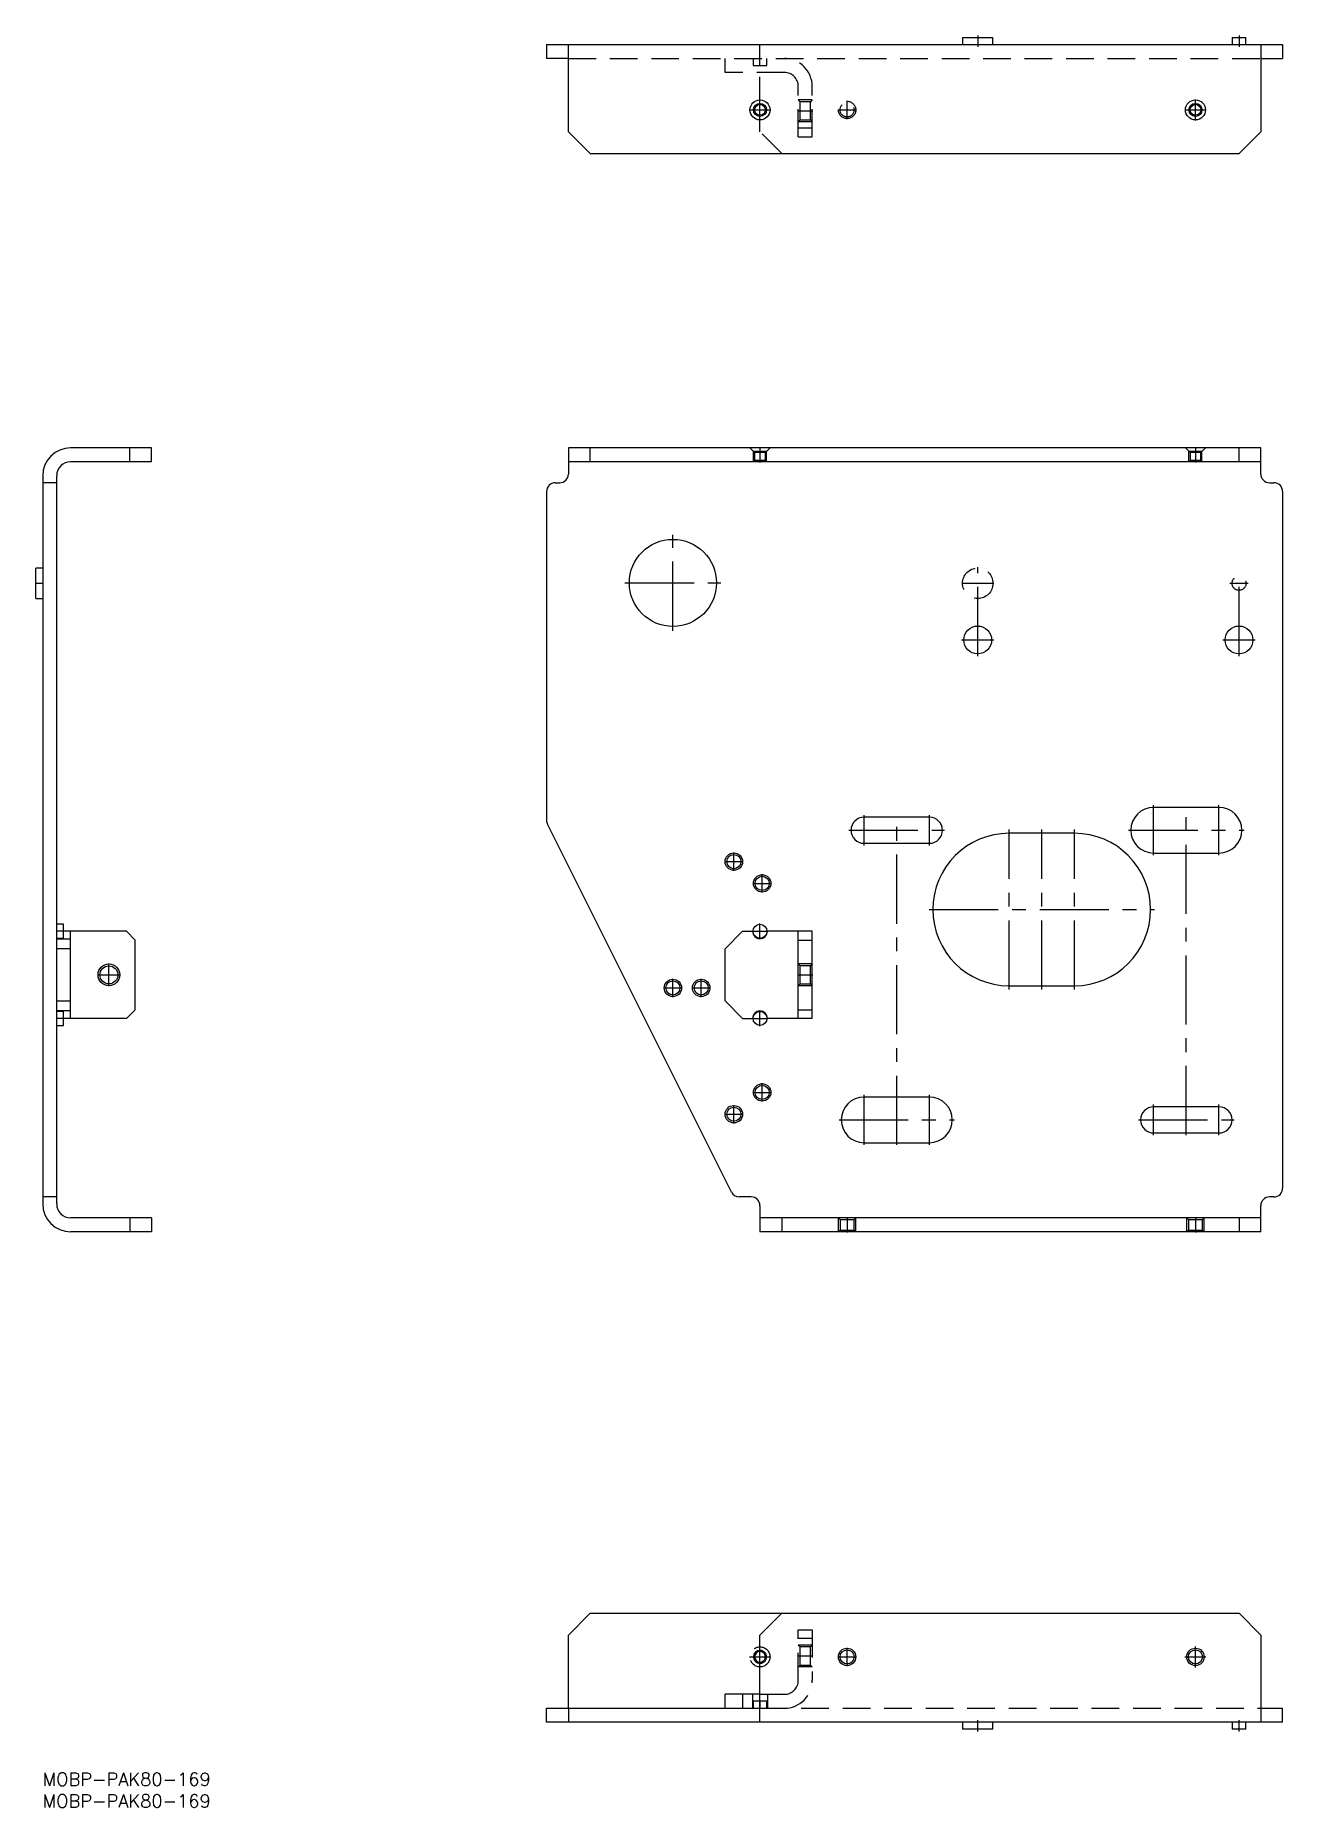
# Model space of a CAD drawing. Extents: x -2 to 285, y -8 to 399.
import ezdxf

# ---------------------------------------------------------------- set-up
doc = ezdxf.new("R2010")
doc.units = 0
doc.header["$LTSCALE"] = 0.5
doc.linetypes.add('CENTER', pattern=[50.8, 31.75, -6.35, 6.35, -6.35])
doc.linetypes.add('DASHED', pattern=[19.05, 12.7, -6.35])
for name, color, linetype in [('MSM_CENTER', 1, 'CENTER'), ('MSM_CONTINUOUS', 7, 'CONTINUOUS'), ('MSM_DASHED', 4, 'DASHED'), ('MSM_NARROW', 5, 'CONTINUOUS'), ('MSM_PART_NUMBER', 7, 'CONTINUOUS')]:
    doc.layers.add(name, color=color, linetype=linetype)
doc.styles.get("Standard").update_dxf_attribs({"font": 'txt.shx', "height": 3, "bigfont": 'bigfont.shx'})

msp = doc.modelspace()

# ---------------------------------------------------------------- linework, layer by layer
at = {"layer": 'MSM_CENTER'}
for p, q in [((214.7, 398.9), (214.7, 396.3)), ((274.7, 398.9), (274.7, 396.3)), ((164.7, 391.92), (164.7, 393.68)), ((164.7, 379.385), (164.7, 384.215)), ((184.7, 379.7), (184.7, 383.9)), ((264.7, 379.385), (264.7, 384.215)), ((162.285, 381.8), (167.115, 381.8)), ((173.34, 381.6), (176.86, 381.6)), ((182.6, 381.8), (186.8, 381.8)), ((262.285, 381.8), (267.115, 381.8)), ((164.7, 304.36), (164.7, 300.84)), ((264.7, 304.36), (264.7, 300.84)), ((144.7, 262.2), (144.7, 284.2)), ((214.7, 256.4), (214.7, 276.775)), ((-1.68, 273.1), (0.08, 273.1)), ((133.7, 273.2), (155.7, 273.2)), ((211.025, 273.1), (218.375, 273.1)), ((272.6, 273.1), (276.8, 273.1)), ((274.7, 256.4), (274.7, 275.2)), ((211, 260.1), (218.4, 260.1)), ((271, 260.1), (278.4, 260.1)), ((188.6, 212.9), (188.6, 219.9)), ((196.1, 144.15), (196.1, 219.9)), ((203.6, 212.9), (203.6, 219.9)), ((255.1, 210.65), (255.1, 222.15)), ((262.6, 146.4), (262.6, 222.15)), ((270.1, 210.65), (270.1, 222.15)), ((185.1, 216.4), (207.1, 216.4)), ((221.9, 179.825), (221.9, 216.575)), ((229.4, 179.825), (229.4, 216.575)), ((236.9, 179.825), (236.9, 216.575)), ((249.35, 216.4), (275.85, 216.4)), ((156.6, 209.2), (160.8, 209.2)), ((158.7, 207.1), (158.7, 211.3)), ((163.1, 204.2), (167.3, 204.2)), ((165.2, 202.1), (165.2, 206.3)), ((203.525, 198.2), (255.275, 198.2)), ((4.88, 193.2), (3.12, 193.2)), ((162.915, 193.2), (166.485, 193.2)), ((164.7, 191.415), (164.7, 194.985)), ((12.575, 183.2), (17.825, 183.2)), ((15.2, 180.575), (15.2, 185.825)), ((173.34, 183.2), (176.86, 183.2)), ((142.6, 180.2), (146.8, 180.2)), ((144.7, 178.1), (144.7, 182.3)), ((149.1, 180.2), (153.3, 180.2)), ((151.2, 178.1), (151.2, 182.3)), ((164.7, 171.415), (164.7, 174.985)), ((162.915, 173.2), (166.485, 173.2)), ((163.1, 156.2), (167.3, 156.2)), ((165.2, 154.1), (165.2, 158.3)), ((188.6, 144.15), (188.6, 155.65)), ((203.6, 144.15), (203.6, 155.65)), ((156.6, 151.2), (160.8, 151.2)), ((158.7, 149.1), (158.7, 153.3)), ((255.1, 146.4), (255.1, 153.4)), ((270.1, 146.4), (270.1, 153.4)), ((182.85, 149.9), (209.35, 149.9)), ((251.6, 149.9), (273.6, 149.9)), ((184.7, 127.56), (184.7, 124.04)), ((264.7, 127.56), (264.7, 124.04)), ((164.7, 24.185), (164.7, 29.015)), ((184.7, 24.5), (184.7, 28.7)), ((264.7, 24.185), (264.7, 29.015)), ((162.285, 26.6), (167.115, 26.6)), ((173.34, 26.8), (176.86, 26.8)), ((182.6, 26.6), (186.8, 26.6)), ((262.285, 26.6), (267.115, 26.6)), ((164.7, 16.48), (164.7, 14.72)), ((214.7, 9.5), (214.7, 12.1)), ((274.7, 9.5), (274.7, 12.1))]:
    msp.add_line(p, q, dxfattribs=at)
at = {"layer": 'MSM_CONTINUOUS'}
for p, q in [((115.7, 396.8), (115.7, 393.6)), ((115.7, 396.8), (284.7, 396.8)), ((120.7, 376.8), (120.7, 396.8)), ((211.2, 398.4), (218.2, 398.4)), ((211.2, 398.4), (211.2, 396.8)), ((218.2, 396.8), (218.2, 398.4)), ((273.1, 398.4), (276.3, 398.4)), ((273.1, 398.4), (273.1, 396.8)), ((276.3, 396.8), (276.3, 398.4)), ((279.7, 396.8), (279.7, 376.8)), ((284.7, 396.8), (284.7, 393.6)), ((120.7, 393.6), (115.7, 393.6)), ((279.7, 393.6), (284.7, 393.6)), ((164.7, 380.5705), (164.7, 383.0295)), ((125.7, 371.8), (120.7, 376.8)), ((279.7, 376.8), (274.7, 371.8)), ((125.7, 371.8), (274.7, 371.8)), ((25, 304.2), (6.4, 304.2)), ((20, 301), (20, 304.2)), ((25, 301), (25, 304.2)), ((120.7, 304.2), (120.7, 298.2)), ((279.7, 304.2), (120.7, 304.2)), ((125.7, 301), (125.7, 304.2)), ((274.7, 301), (274.7, 304.2)), ((279.7, 298.2), (279.7, 304.2)), ((0, 297.8), (0, 130.6)), ((3.2, 130.6), (3.2, 297.8)), ((25, 301), (6.4, 301)), ((279.7, 301), (120.7, 301)), ((3.2, 296.2), (0, 296.2)), ((115.7, 294.2), (115.7, 218.6721)), ((117.7, 296.2), (118.7, 296.2)), ((281.7, 296.2), (282.7, 296.2)), ((284.7, 294.2), (284.7, 134.2)), ((-1.6, 269.6), (-1.6, 276.6)), ((0, 276.6), (-1.6, 276.6)), ((-1.6, 269.6), (0, 269.6)), ((270.1, 221.65), (255.1, 221.65)), ((158.1472, 133.3056), (115.9111, 217.7777)), ((203.6, 219.4), (188.6, 219.4)), ((236.9, 215.7), (221.9, 215.7)), ((188.6, 213.4), (203.6, 213.4)), ((255.1, 211.15), (270.1, 211.15)), ((4.8, 194.8), (3.2, 194.8)), ((19.2, 193.2), (3.2, 193.2)), ((4.8, 193.2), (4.8, 194.8)), ((6.4, 173.2), (6.4, 193.2)), ((21.2, 191.2), (19.2, 193.2)), ((156.7, 189.2), (160.7, 193.2)), ((160.7, 193.2), (163, 193.2)), ((176.7, 193.2), (166.4, 193.2)), ((173.5, 173.2), (173.5, 193.2)), ((176.7, 173.2), (176.7, 193.2)), ((6.4, 189.2), (3.2, 189.2)), ((21.2, 175.2), (21.2, 191.2)), ((156.7, 177.2), (156.7, 189.2)), ((173.5, 191.2), (176.7, 191.2)), ((221.9, 180.7), (236.9, 180.7)), ((3.2, 177.2), (6.4, 177.2)), ((19.2, 173.2), (21.2, 175.2)), ((160.7, 173.2), (156.7, 177.2)), ((173.5, 175.2), (176.7, 175.2)), ((19.2, 173.2), (3.2, 173.2)), ((3.2, 171.6), (4.8, 171.6)), ((4.8, 171.6), (4.8, 173.2)), ((160.7, 173.2), (163, 173.2)), ((176.7, 173.2), (166.4, 173.2)), ((203.6, 155.15), (188.6, 155.15)), ((270.1, 152.9), (255.1, 152.9)), ((255.1, 146.9), (270.1, 146.9)), ((188.6, 144.65), (203.6, 144.65)), ((3.2, 132.2), (0, 132.2)), ((162.7, 132.2), (159.9361, 132.2)), ((282.7, 132.2), (281.7, 132.2)), ((25, 127.4), (6.4, 127.4)), ((20, 127.4), (20, 124.2)), ((25, 127.4), (25, 124.2)), ((164.7, 130.2), (164.7, 124.2)), ((279.7, 127.4), (164.7, 127.4)), ((169.7, 127.4), (169.7, 124.2)), ((274.7, 127.4), (274.7, 124.2)), ((279.7, 124.2), (279.7, 130.2)), ((25, 124.2), (6.4, 124.2)), ((279.7, 124.2), (164.7, 124.2)), ((125.7, 36.6), (120.7, 31.6)), ((125.7, 36.6), (274.7, 36.6)), ((169.7, 36.6), (164.7, 31.6)), ((279.7, 31.6), (274.7, 36.6)), ((120.7, 14.8), (120.7, 31.6)), ((164.7, 11.6), (164.7, 31.6)), ((279.7, 31.6), (279.7, 11.6)), ((164.7, 18), (156.7, 18)), ((156.7, 14.8), (156.7, 18)), ((160.7, 18), (160.7, 14.8)), ((163, 18), (163, 14.8)), ((163.1, 16.4), (163.1, 14.8)), ((164.7, 16.4), (163.1, 16.4)), ((115.7, 11.6), (115.7, 14.8)), ((115.7, 14.8), (164.6596, 14.8)), ((279.7, 14.8), (284.7, 14.8)), ((284.7, 11.6), (284.7, 14.8)), ((284.7, 11.6), (115.7, 11.6)), ((211.2, 11.6), (211.2, 10)), ((218.2, 10), (211.2, 10)), ((218.2, 10), (218.2, 11.6)), ((273.1, 11.6), (273.1, 10)), ((276.3, 10), (273.1, 10)), ((276.3, 10), (276.3, 11.6))]:
    msp.add_line(p, q, dxfattribs=at)
for centre, radius in [((164.7, 381.8), 2.3), ((164.7, 381.8), 1.2295), ((264.7, 381.8), 2.3), ((264.7, 381.8), 1.2295), ((144.7, 273.2), 10), ((214.7, 260.1), 3.2), ((274.7, 260.1), 3.2), ((158.7, 209.2), 1.621), ((165.2, 204.2), 1.621), ((164.7, 193.2), 1.6), ((15.2, 183.2), 2.067), ((144.7, 180.2), 1.621), ((151.2, 180.2), 1.621), ((164.7, 173.2), 1.6), ((165.2, 156.2), 1.621), ((158.7, 151.2), 1.621), ((184.7, 26.6), 1.621), ((264.7, 26.6), 1.621)]:
    msp.add_circle(centre, radius, dxfattribs=at)
for centre, radius, start, end in [((6.4, 297.8), 6.4, 90, 180), ((6.4, 297.8), 3.2, 90, 180), ((118.7, 298.2), 2, 270, 0), ((281.7, 298.2), 2, 180, 270), ((117.7, 294.2), 2, 90, 180), ((282.7, 294.2), 2, 0, 90), ((255.1, 216.4), 5.25, 90, 270), ((270.1, 216.4), 5.25, 270, 90), ((117.7, 218.6721), 2, 180, 206.565051), ((188.6, 216.4), 3, 90, 270), ((203.6, 216.4), 3, 270, 90), ((221.9, 198.2), 17.5, 90, 270), ((236.9, 198.2), 17.5, 270, 90), ((164.7, 193.2), 1.7, 180, 0), ((164.7, 173.2), 1.7, 0, 180), ((188.6, 149.9), 5.25, 90, 270), ((203.6, 149.9), 5.25, 270, 90), ((255.1, 149.9), 3, 90, 270), ((270.1, 149.9), 3, 270, 90), ((6.4, 130.6), 6.4, 180, 270), ((6.4, 130.6), 3.2, 180, 270), ((159.9361, 134.2), 2, 206.565051, 270), ((162.7, 130.2), 2, 360, 90), ((281.7, 130.2), 2, 90, 180), ((282.7, 134.2), 2, 270, 0), ((164.7, 26.6), 1.2295, 90, 270)]:
    msp.add_arc(centre, radius, start, end, dxfattribs=at)
at = {"layer": 'MSM_DASHED'}
for p, q in [((164.7, 383.0295), (164.7, 396.8)), ((120.7, 393.6), (279.7, 393.6)), ((156.7, 390.4), (156.7, 393.6)), ((163.1, 393.6), (163.1, 392)), ((163.1, 392), (166.3, 392)), ((166.3, 392), (166.3, 393.6)), ((170.3, 390.4), (156.7, 390.4)), ((173.5, 375.6), (173.5, 387.2)), ((176.7, 375.6), (176.7, 387.2)), ((173.933, 383.667), (173.5, 384.1)), ((176.7, 384.1), (173.5, 384.1)), ((176.267, 383.667), (173.933, 383.667)), ((173.933, 379.533), (173.933, 383.667)), ((176.7, 384.1), (176.267, 383.667)), ((176.267, 379.533), (176.267, 383.667)), ((164.7, 376.8), (164.7, 380.5705)), ((173.5, 379.1), (173.933, 379.533)), ((176.7, 379.1), (173.5, 379.1)), ((173.933, 379.533), (176.267, 379.533)), ((176.267, 379.533), (176.7, 379.1)), ((169.7, 371.8), (164.7, 376.8)), ((176.7, 377.6), (173.5, 377.6)), ((173.5, 375.6), (176.7, 375.6)), ((162.4, 304.2), (163.4705, 303.1295)), ((166.2, 303.4), (163.2, 303.4)), ((163.2, 301), (163.2, 303.4)), ((163.4705, 301.2705), (163.2, 301)), ((163.4705, 303.1295), (163.4705, 301.2705)), ((165.9295, 303.1295), (163.4705, 303.1295)), ((165.9295, 301.2705), (163.4705, 301.2705)), ((165.9295, 303.1295), (167, 304.2)), ((165.9295, 301.2705), (165.9295, 303.1295)), ((166.2, 301), (165.9295, 301.2705)), ((166.2, 301), (166.2, 303.4)), ((262.4, 304.2), (263.4705, 303.1295)), ((266.2, 303.4), (263.2, 303.4)), ((263.2, 301), (263.2, 303.4)), ((263.4705, 301.2705), (263.2, 301)), ((263.4705, 303.1295), (263.4705, 301.2705)), ((265.9295, 303.1295), (263.4705, 303.1295)), ((265.9295, 301.2705), (263.4705, 301.2705)), ((265.9295, 303.1295), (267, 304.2)), ((265.9295, 301.2705), (265.9295, 303.1295)), ((266.2, 301), (265.9295, 301.2705)), ((266.2, 301), (266.2, 303.4)), ((3.2, 191.6), (4.8, 191.6)), ((3.2, 191.5), (6.4, 191.5)), ((4.8, 191.6), (4.8, 193.2)), ((173.933, 185.267), (173.5, 185.7)), ((176.7, 185.7), (173.5, 185.7)), ((176.267, 185.267), (173.933, 185.267)), ((173.933, 181.133), (173.933, 185.267)), ((176.7, 185.7), (176.267, 185.267)), ((176.267, 181.133), (176.267, 185.267)), ((173.5, 180.7), (173.933, 181.133)), ((176.7, 180.7), (173.5, 180.7)), ((173.933, 181.133), (176.267, 181.133)), ((176.267, 181.133), (176.7, 180.7)), ((6.4, 174.9), (3.2, 174.9)), ((4.8, 174.8), (3.2, 174.8)), ((4.8, 173.2), (4.8, 174.8)), ((182.7, 127.4), (183.079, 127.021)), ((182.7, 124.2), (182.7, 127.4)), ((183.079, 127.021), (183.079, 124.579)), ((183.079, 127.021), (186.321, 127.021)), ((186.321, 127.021), (186.7, 127.4)), ((186.321, 124.579), (186.321, 127.021)), ((186.7, 124.2), (186.7, 127.4)), ((262.7, 127.4), (263.079, 127.021)), ((262.7, 124.2), (262.7, 127.4)), ((263.079, 127.021), (263.079, 124.579)), ((263.079, 127.021), (266.321, 127.021)), ((266.321, 127.021), (266.7, 127.4)), ((266.321, 124.579), (266.321, 127.021)), ((266.7, 124.2), (266.7, 127.4)), ((183.079, 124.579), (182.7, 124.2)), ((183.079, 124.579), (186.321, 124.579)), ((186.7, 124.2), (186.321, 124.579)), ((263.079, 124.579), (262.7, 124.2)), ((263.079, 124.579), (266.321, 124.579)), ((266.7, 124.2), (266.321, 124.579)), ((173.5, 21.2), (173.5, 32.8)), ((173.5, 32.8), (176.7, 32.8)), ((176.7, 32.8), (176.7, 21.2)), ((176.7, 30.8), (173.5, 30.8)), ((173.933, 28.867), (173.5, 29.3)), ((176.7, 29.3), (173.5, 29.3)), ((176.267, 28.867), (173.933, 28.867)), ((173.933, 24.733), (173.933, 28.867)), ((176.7, 29.3), (176.267, 28.867)), ((176.267, 24.733), (176.267, 28.867)), ((173.5, 24.3), (173.933, 24.733)), ((173.933, 24.733), (176.267, 24.733)), ((176.267, 24.733), (176.7, 24.3)), ((176.7, 24.3), (173.5, 24.3)), ((164.7, 18), (170.3, 18)), ((166.3, 16.4), (164.7, 16.4)), ((166.3, 14.8), (166.3, 16.4)), ((166.4, 18), (166.4, 14.8)), ((120.7, 14.8), (120.7, 11.6)), ((164.6596, 14.8), (279.7, 14.8))]:
    msp.add_line(p, q, dxfattribs=at)
for centre, radius in [((184.7, 381.8), 2), ((184.7, 381.8), 1.621), ((214.7, 273.1), 3.5), ((274.7, 273.1), 1.6), ((164.7, 26.6), 2.3)]:
    msp.add_circle(centre, radius, dxfattribs=at)
for centre, radius, start, end in [((170.3, 387.2), 6.4, 0, 90), ((170.3, 387.2), 3.2, 0, 90), ((164.7, 26.6), 1.5, 270, 90), ((164.7, 26.6), 1.2295, 270, 90), ((170.3, 21.2), 3.2, 270, 0), ((170.3, 21.2), 6.4, 270, 0)]:
    msp.add_arc(centre, radius, start, end, dxfattribs=at)
at = {"layer": 'MSM_NARROW'}
for centre, radius in [((164.7, 381.8), 1.5), ((264.7, 381.8), 1.5), ((158.7, 209.2), 2), ((165.2, 204.2), 2), ((15.2, 183.2), 2.5), ((144.7, 180.2), 2), ((151.2, 180.2), 2), ((165.2, 156.2), 2), ((158.7, 151.2), 2), ((184.7, 26.6), 2), ((264.7, 26.6), 2)]:
    msp.add_circle(centre, radius, dxfattribs=at)
msp.add_arc((164.7, 26.6), 1.5, 90, 270, dxfattribs=at)

# ---------------------------------------------------------------- texts
at = {"layer": 'MSM_PART_NUMBER'}
for p in [(0, -3), (0, -8)]:
    msp.add_text('MOBP-PAK80-169', height=3, dxfattribs=at).set_placement(p)

doc.saveas('drawing.dxf')
